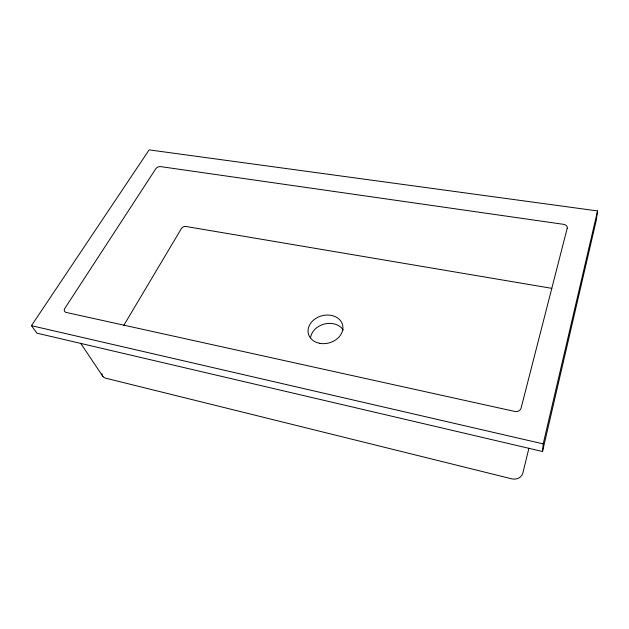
<?xml version="1.0" encoding="UTF-8"?>
<svg xmlns="http://www.w3.org/2000/svg" width="629" height="629" viewBox="0 0 629 629"><rect width="100%" height="100%" fill="white"/><g stroke="black" fill="none" stroke-linecap="round" stroke-linejoin="round"><path stroke-width="0.94" d="M542.52 451.504L543.204 443.893L597.55 210.935L149.144 149.875L31.45 325.673L36.899 333.15L542.52 451.504L596.323 220.087L597.55 210.935M528.895 448.257L522.888 472.977A9.451 8.287 12.7 0 1 511.644 478.811L105.703 378.186A7.925 5.834 -31.1 0 1 101.961 373.657M123.716 325.507L181.435 228.484A3.499 2.398 -21.3 0 1 185.948 226.487L551.806 288.341M31.45 325.673L543.204 443.893M80.795 343.465L102.967 376.543M310.561 337.781A17.439 13.972 -15.1 0 1 324.706 323.959A17.439 13.972 -15.1 0 1 343.222 330.036M567.216 228.201L521.064 408.221A5.323 4.466 6.9 0 1 514.726 411.429L66.187 312.44A4.387 3.003 -29.1 0 1 64.834 308.375L155.827 168.737A3.782 2.414 -20.6 0 1 160.725 166.63L563.482 224.317A4.647 3.294 1.6 0 1 567.216 228.201M319.697 343.316A17.667 14.042 -15.1 0 0 342.616 325.083A17.667 14.042 -15.1 0 0 314.107 319.642A17.667 14.042 -15.1 0 0 319.697 343.316"/></g></svg>
